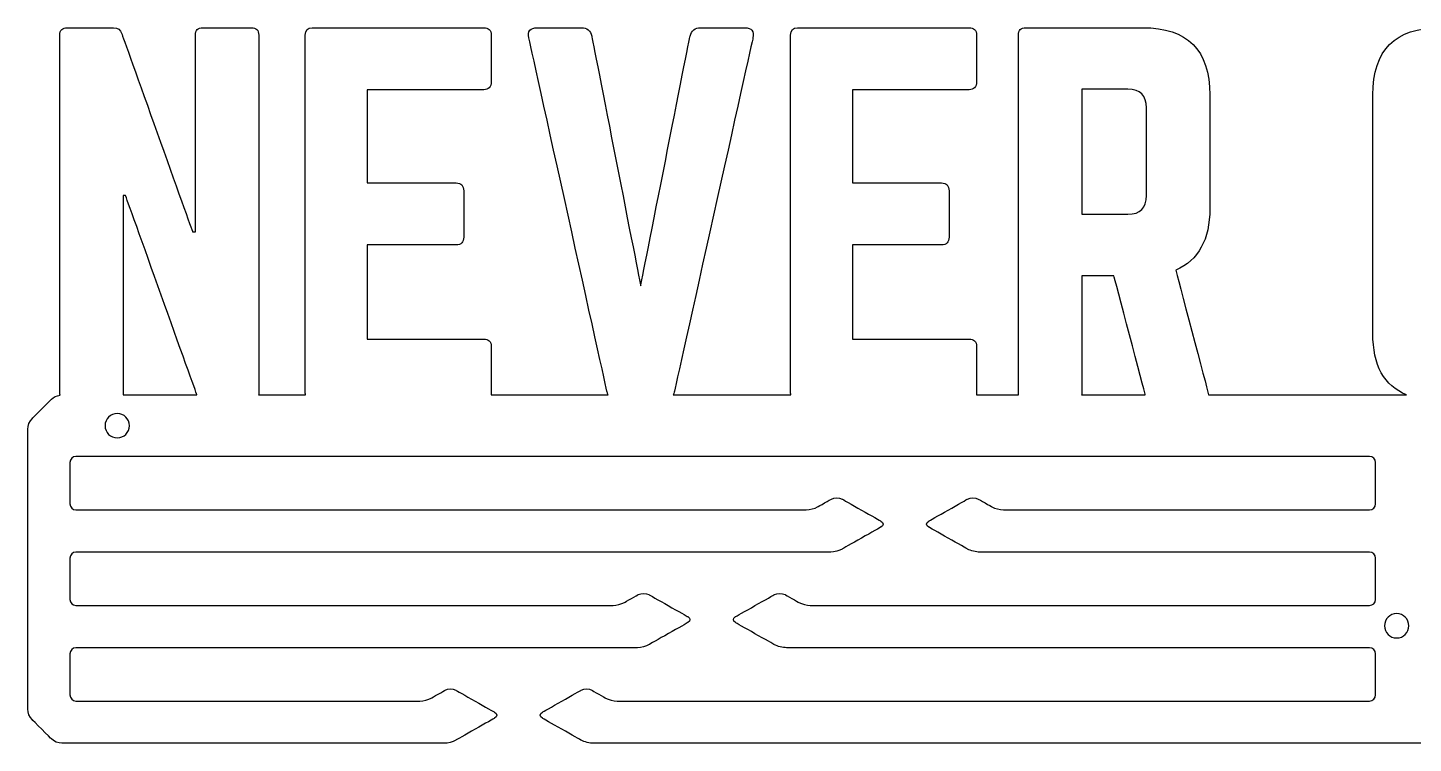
# Model space of a CAD drawing. Header units: millimetres. Extents: x -225 to 225, y -59 to 59.
# Drawn here: x -224.9 to 2.9, y -58.7 to 58.8 of the extents above; entities that cross this region are included whole.
import ezdxf

# ---------------------------------------------------------------- set-up
doc = ezdxf.new("R2010")
doc.units = ezdxf.units.MM
doc.header["$MEASUREMENT"] = 0

msp = doc.modelspace()

# ---------------------------------------------------------------- linework, layer by layer
for points, knots in [([(-219.5891, -1.2164), (-219.5891, -1.2164), (-219.5891, -1.2164), (-219.5891, 57.5747), (-219.5891, 57.5747), (-219.5891, 57.5747), (-219.5891, 58.3913), (-219.1809, 58.7996), (-218.3643, 58.7996)], [0.96987951807, 0.96987951807, 0.96987951807, 0.96987951807, 0.96987952807, 0.97289156627, 0.97289156627, 0.97289156627, 0.97289157627, 0.97590361446, 0.97590361446, 0.97590361446, 0.97590361446]), ([(-218.3643, 58.7996), (-218.3643, 58.7996), (-218.3643, 58.7996), (-210.7858, 58.7996), (-210.7858, 58.7996), (-210.7858, 58.7996), (-210.0713, 58.7996), (-209.6119, 58.4677), (-209.4078, 57.8044)], [0.97590361446, 0.97590361446, 0.97590361446, 0.97590361446, 0.97590362446, 0.97891566265, 0.97891566265, 0.97891566265, 0.97891567265, 0.98192771084, 0.98192771084, 0.98192771084, 0.98192771084]), ([(-209.4078, 57.8044), (-209.4078, 57.8044), (-209.4078, 57.8044), (-197.7721, 25.2704), (-197.7721, 25.2704)], [0.98192771084, 0.98192771084, 0.98192771084, 0.98192771084, 0.98192772084, 0.98493975904, 0.98493975904, 0.98493975904, 0.98493975904]), ([(-197.3128, 25.2704), (-197.3128, 25.2704), (-197.3128, 25.2704), (-197.3128, 57.5747), (-197.3128, 57.5747), (-197.3128, 57.5747), (-197.3128, 58.3913), (-196.9044, 58.7996), (-196.088, 58.7996)], [0.98795180723, 0.98795180723, 0.98795180723, 0.98795180723, 0.98795181723, 0.99096385542, 0.99096385542, 0.99096385542, 0.99096386542, 0.99397590361, 0.99397590361, 0.99397590361, 0.99397590361]), ([(-196.088, 58.7996), (-196.088, 58.7996), (-196.088, 58.7996), (-188.1265, 58.7996), (-188.1265, 58.7996)], [0.99397590361, 0.99397590361, 0.99397590361, 0.99397590361, 0.99397591361, 1, 1, 1, 1]), ([(-186.9017, 57.5747), (-186.9017, 57.5747), (-186.9017, 57.5747), (-186.9017, -1.2164), (-186.9017, -1.2164)], [0.00301204819, 0.00301204819, 0.00301204819, 0.00301204819, 0.00301205819, 0.00602409639, 0.00602409639, 0.00602409639, 0.00602409639]), ([(-179.2467, -1.2164), (-179.2467, -1.2164), (-179.2467, -1.2164), (-179.2467, 57.5747), (-179.2467, 57.5747), (-179.2467, 57.5747), (-179.2467, 58.3913), (-178.8639, 58.7996), (-178.0985, 58.7996)], [0.01506024096, 0.01506024096, 0.01506024096, 0.01506024096, 0.01506025096, 0.01807228916, 0.01807228916, 0.01807228916, 0.01807229916, 0.02108433735, 0.02108433735, 0.02108433735, 0.02108433735]), ([(-178.0985, 58.7996), (-178.0985, 58.7996), (-178.0985, 58.7996), (-149.9277, 58.7996), (-149.9277, 58.7996), (-149.9277, 58.7996), (-149.111, 58.7996), (-148.7029, 58.3913), (-148.7029, 57.5747)], [0.02108433735, 0.02108433735, 0.02108433735, 0.02108433735, 0.02108434735, 0.02409638554, 0.02409638554, 0.02409638554, 0.02409639554, 0.02710843373, 0.02710843373, 0.02710843373, 0.02710843373]), ([(-148.7029, 57.5747), (-148.7029, 57.5747), (-148.7029, 57.5747), (-148.7029, 49.9198), (-148.7029, 49.9198), (-148.7029, 49.9198), (-148.7029, 49.0521), (-149.111, 48.6185), (-149.9277, 48.6185)], [0.02710843373, 0.02710843373, 0.02710843373, 0.02710843373, 0.02710844373, 0.03012048193, 0.03012048193, 0.03012048193, 0.03012049193, 0.03313253012, 0.03313253012, 0.03313253012, 0.03313253012]), ([(-142.5023, 57.1154), (-142.5023, 57.1154), (-142.7574, 58.2383), (-142.298, 58.7996), (-141.1242, 58.7996)], [0.07831325301, 0.07831325301, 0.07831325301, 0.07831325301, 0.07831326301, 0.0813253012, 0.0813253012, 0.0813253012, 0.0813253012]), ([(-129.6416, -1.0634), (-129.6416, -1.0634), (-129.6416, -1.0634), (-142.5023, 57.1154), (-142.5023, 57.1154)], [0.07530120482, 0.07530120482, 0.07530120482, 0.07530120482, 0.07530121482, 0.07831325301, 0.07831325301, 0.07831325301, 0.07831325301]), ([(-141.1242, 58.7996), (-141.1242, 58.7996), (-141.1242, 58.7996), (-133.8519, 58.7996), (-133.8519, 58.7996)], [0.0813253012, 0.0813253012, 0.0813253012, 0.0813253012, 0.0813253112, 0.0843373494, 0.0843373494, 0.0843373494, 0.0843373494]), ([(-133.8519, 58.7996), (-133.8519, 58.7996), (-132.9332, 58.7996), (-132.3718, 58.3403), (-132.1678, 57.4218)], [0.0843373494, 0.0843373494, 0.0843373494, 0.0843373494, 0.0843373594, 0.08734939759, 0.08734939759, 0.08734939759, 0.08734939759]), ([(-132.1678, 57.4218), (-132.1678, 57.4218), (-132.1678, 57.4218), (-124.1299, 16.3902), (-124.1299, 16.3902)], [0.08734939759, 0.08734939759, 0.08734939759, 0.08734939759, 0.08734940759, 0.09036144578, 0.09036144578, 0.09036144578, 0.09036144578]), ([(-124.1299, 16.3902), (-124.1299, 16.3902), (-124.1299, 16.3902), (-116.0155, 57.4218), (-116.0155, 57.4218)], [0.09036144578, 0.09036144578, 0.09036144578, 0.09036144578, 0.09036145578, 0.09337349398, 0.09337349398, 0.09337349398, 0.09337349398]), ([(-105.6811, 57.1154), (-105.6811, 57.1154), (-105.6811, 57.1154), (-118.6181, -1.0634), (-118.6181, -1.0634)], [0.10240963855, 0.10240963855, 0.10240963855, 0.10240963855, 0.10240964855, 0.10542168675, 0.10542168675, 0.10542168675, 0.10542168675]), ([(-116.0155, 57.4218), (-116.0155, 57.4218), (-115.7603, 58.3403), (-115.1989, 58.7996), (-114.3313, 58.7996)], [0.09337349398, 0.09337349398, 0.09337349398, 0.09337349398, 0.09337350398, 0.09638554217, 0.09638554217, 0.09638554217, 0.09638554217]), ([(-114.3313, 58.7996), (-114.3313, 58.7996), (-114.3313, 58.7996), (-107.0589, 58.7996), (-107.0589, 58.7996)], [0.09638554217, 0.09638554217, 0.09638554217, 0.09638554217, 0.09638555217, 0.09939759036, 0.09939759036, 0.09939759036, 0.09939759036]), ([(-107.0589, 58.7996), (-107.0589, 58.7996), (-105.8851, 58.7996), (-105.4259, 58.2383), (-105.6811, 57.1154)], [0.09939759036, 0.09939759036, 0.09939759036, 0.09939759036, 0.09939760036, 0.10240963855, 0.10240963855, 0.10240963855, 0.10240963855]), ([(-99.4805, 57.5747), (-99.4805, 57.5747), (-99.4805, 58.3913), (-99.0978, 58.7996), (-98.3321, 58.7996)], [0.11746987952, 0.11746987952, 0.11746987952, 0.11746987952, 0.11746988952, 0.12048192771, 0.12048192771, 0.12048192771, 0.12048192771]), ([(-99.4805, -1.2164), (-99.4805, -1.2164), (-99.4805, -1.2164), (-99.4805, 57.5747), (-99.4805, 57.5747)], [0.11445783133, 0.11445783133, 0.11445783133, 0.11445783133, 0.11445784133, 0.11746987952, 0.11746987952, 0.11746987952, 0.11746987952]), ([(-98.3321, 58.7996), (-98.3321, 58.7996), (-98.3321, 58.7996), (-70.1614, 58.7996), (-70.1614, 58.7996)], [0.12048192771, 0.12048192771, 0.12048192771, 0.12048192771, 0.12048193771, 0.1234939759, 0.1234939759, 0.1234939759, 0.1234939759]), ([(-70.1614, 58.7996), (-70.1614, 58.7996), (-69.3448, 58.7996), (-68.9366, 58.3913), (-68.9366, 57.5747)], [0.1234939759, 0.1234939759, 0.1234939759, 0.1234939759, 0.1234939859, 0.1265060241, 0.1265060241, 0.1265060241, 0.1265060241]), ([(-68.9366, 57.5747), (-68.9366, 57.5747), (-68.9366, 57.5747), (-68.9366, 49.9198), (-68.9366, 49.9198)], [0.1265060241, 0.1265060241, 0.1265060241, 0.1265060241, 0.1265060341, 0.12951807229, 0.12951807229, 0.12951807229, 0.12951807229]), ([(-62.047, 57.5747), (-62.047, 57.5747), (-62.047, 58.3913), (-61.6386, 58.7996), (-60.8222, 58.7996)], [0.17771084337, 0.17771084337, 0.17771084337, 0.17771084337, 0.17771085337, 0.18072289157, 0.18072289157, 0.18072289157, 0.18072289157]), ([(-62.047, -1.2164), (-62.047, -1.2164), (-62.047, -1.2164), (-62.047, 57.5747), (-62.047, 57.5747)], [0.17469879518, 0.17469879518, 0.17469879518, 0.17469879518, 0.17469880518, 0.17771084337, 0.17771084337, 0.17771084337, 0.17771084337]), ([(-60.8222, 58.7996), (-60.8222, 58.7996), (-60.8222, 58.7996), (-41.6078, 58.7996), (-41.6078, 58.7996)], [0.18072289157, 0.18072289157, 0.18072289157, 0.18072289157, 0.18072290157, 0.18373493976, 0.18373493976, 0.18373493976, 0.18373493976]), ([(-41.6078, 58.7996), (-41.6078, 58.7996), (-34.2589, 58.7996), (-30.5845, 55.1252), (-30.5845, 47.7761)], [0.18373493976, 0.18373493976, 0.18373493976, 0.18373493976, 0.18373494976, 0.18674698795, 0.18674698795, 0.18674698795, 0.18674698795]), ([(-3.7916, 47.7761), (-3.7916, 47.7761), (-3.7916, 55.1252), (-0.1171, 58.7996), (7.2317, 58.7996)], [0.2078313253, 0.2078313253, 0.2078313253, 0.2078313253, 0.2078313353, 0.21084337349, 0.21084337349, 0.21084337349, 0.21084337349]), ([(-149.9277, 48.6185), (-149.9277, 48.6185), (-149.9277, 48.6185), (-169.0654, 48.6185), (-169.0654, 48.6185)], [0.03313253012, 0.03313253012, 0.03313253012, 0.03313253012, 0.03313254012, 0.03614457831, 0.03614457831, 0.03614457831, 0.03614457831]), ([(-169.0654, 48.6185), (-169.0654, 48.6185), (-169.0654, 48.6185), (-169.0654, 33.308), (-169.0654, 33.308)], [0.03614457831, 0.03614457831, 0.03614457831, 0.03614457831, 0.03614458831, 0.03915662651, 0.03915662651, 0.03915662651, 0.03915662651]), ([(-70.1614, 48.6185), (-70.1614, 48.6185), (-70.1614, 48.6185), (-89.2991, 48.6185), (-89.2991, 48.6185)], [0.13253012048, 0.13253012048, 0.13253012048, 0.13253012048, 0.13253013048, 0.13554216867, 0.13554216867, 0.13554216867, 0.13554216867]), ([(-89.2991, 48.6185), (-89.2991, 48.6185), (-89.2991, 48.6185), (-89.2991, 33.308), (-89.2991, 33.308)], [0.13554216867, 0.13554216867, 0.13554216867, 0.13554216867, 0.13554217867, 0.13855421687, 0.13855421687, 0.13855421687, 0.13855421687]), ([(-68.9366, 49.9198), (-68.9366, 49.9198), (-68.9366, 49.0521), (-69.3448, 48.6185), (-70.1614, 48.6185)], [0.12951807229, 0.12951807229, 0.12951807229, 0.12951807229, 0.12951808229, 0.13253012048, 0.13253012048, 0.13253012048, 0.13253012048]), ([(-44.0574, 48.6948), (-44.0574, 48.6948), (-44.0574, 48.6948), (-51.6359, 48.6948), (-51.6359, 48.6948)], [0.428571429, 0.428571429, 0.428571429, 0.428571429, 0.428571439, 0.571428571, 0.571428571, 0.571428571, 0.571428571]), ([(-51.6359, 48.6948), (-51.6359, 48.6948), (-51.6359, 48.6948), (-51.6359, 28.179), (-51.6359, 28.179)], [0.571428571, 0.571428571, 0.571428571, 0.571428571, 0.571428581, 0.714285714, 0.714285714, 0.714285714, 0.714285714]), ([(-40.9954, 45.6328), (-40.9954, 45.6328), (-40.9954, 47.6743), (-42.0162, 48.6948), (-44.0574, 48.6948)], [0.285714286, 0.285714286, 0.285714286, 0.285714286, 0.285714296, 0.428571429, 0.428571429, 0.428571429, 0.428571429]), ([(-40.9954, 31.2413), (-40.9954, 31.2413), (-40.9954, 31.2413), (-40.9954, 45.6328), (-40.9954, 45.6328)], [0.142857143, 0.142857143, 0.142857143, 0.142857143, 0.142857153, 0.285714286, 0.285714286, 0.285714286, 0.285714286]), ([(-30.5845, 47.7761), (-30.5845, 47.7761), (-30.5845, 47.7761), (-30.5845, 29.0978), (-30.5845, 29.0978)], [0.18674698795, 0.18674698795, 0.18674698795, 0.18674698795, 0.18674699795, 0.18975903614, 0.18975903614, 0.18975903614, 0.18975903614]), ([(-3.7916, 8.5821), (-3.7916, 8.5821), (-3.7916, 8.5821), (-3.7916, 47.7761), (-3.7916, 47.7761)], [0.20481927711, 0.20481927711, 0.20481927711, 0.20481927711, 0.20481928711, 0.2078313253, 0.2078313253, 0.2078313253, 0.2078313253]), ([(-169.0654, 33.308), (-169.0654, 33.308), (-169.0654, 33.308), (-154.4441, 33.308), (-154.4441, 33.308), (-154.4441, 33.308), (-153.6275, 33.308), (-153.2192, 32.8742), (-153.2192, 32.0067)], [0.03915662651, 0.03915662651, 0.03915662651, 0.03915662651, 0.03915663651, 0.0421686747, 0.0421686747, 0.0421686747, 0.0421686847, 0.04518072289, 0.04518072289, 0.04518072289, 0.04518072289]), ([(-153.2192, 32.0067), (-153.2192, 32.0067), (-153.2192, 32.0067), (-153.2192, 24.4281), (-153.2192, 24.4281), (-153.2192, 24.4281), (-153.2192, 23.5604), (-153.6275, 23.1267), (-154.4441, 23.1267)], [0.04518072289, 0.04518072289, 0.04518072289, 0.04518072289, 0.04518073289, 0.04819277108, 0.04819277108, 0.04819277108, 0.04819278108, 0.05120481928, 0.05120481928, 0.05120481928, 0.05120481928]), ([(-89.2991, 33.308), (-89.2991, 33.308), (-89.2991, 33.308), (-74.6778, 33.308), (-74.6778, 33.308)], [0.13855421687, 0.13855421687, 0.13855421687, 0.13855421687, 0.13855422687, 0.14156626506, 0.14156626506, 0.14156626506, 0.14156626506]), ([(-74.6778, 33.308), (-74.6778, 33.308), (-73.8614, 33.308), (-73.453, 32.8742), (-73.453, 32.0067)], [0.14156626506, 0.14156626506, 0.14156626506, 0.14156626506, 0.14156627506, 0.14457831325, 0.14457831325, 0.14457831325, 0.14457831325]), ([(-73.453, 32.0067), (-73.453, 32.0067), (-73.453, 32.0067), (-73.453, 24.4281), (-73.453, 24.4281)], [0.14457831325, 0.14457831325, 0.14457831325, 0.14457831325, 0.14457832325, 0.14759036145, 0.14759036145, 0.14759036145, 0.14759036145]), ([(-208.7953, 31.2413), (-208.7953, 31.2413), (-208.7953, 31.2413), (-209.1782, 31.2413), (-209.1782, 31.2413)], [0.285714286, 0.285714286, 0.285714286, 0.285714286, 0.285714296, 0.428571429, 0.428571429, 0.428571429, 0.428571429]), ([(-209.1782, 31.2413), (-209.1782, 31.2413), (-209.1782, 31.2413), (-209.1782, -1.2164), (-209.1782, -1.2164)], [0.428571429, 0.428571429, 0.428571429, 0.428571429, 0.428571439, 0.571428571, 0.571428571, 0.571428571, 0.571428571]), ([(-197.0831, -1.4462), (-197.0831, -1.4462), (-197.0831, -1.4462), (-208.7953, 31.2413), (-208.7953, 31.2413)], [0.142857143, 0.142857143, 0.142857143, 0.142857143, 0.142857153, 0.285714286, 0.285714286, 0.285714286, 0.285714286]), ([(-51.6359, 28.179), (-51.6359, 28.179), (-51.6359, 28.179), (-44.0574, 28.179), (-44.0574, 28.179)], [0.714285714, 0.714285714, 0.714285714, 0.714285714, 0.714285724, 1, 1, 1, 1]), ([(-30.5845, 29.0978), (-30.5845, 29.0978), (-30.5845, 23.9944), (-32.4472, 20.6261), (-36.1727, 18.9931)], [0.18975903614, 0.18975903614, 0.18975903614, 0.18975903614, 0.18975904614, 0.19277108434, 0.19277108434, 0.19277108434, 0.19277108434]), ([(-197.7721, 25.2704), (-197.7721, 25.2704), (-197.7721, 25.2704), (-197.3128, 25.2704), (-197.3128, 25.2704)], [0.98493975904, 0.98493975904, 0.98493975904, 0.98493975904, 0.98493976904, 0.98795180723, 0.98795180723, 0.98795180723, 0.98795180723]), ([(-154.4441, 23.1267), (-154.4441, 23.1267), (-154.4441, 23.1267), (-169.0654, 23.1267), (-169.0654, 23.1267)], [0.05120481928, 0.05120481928, 0.05120481928, 0.05120481928, 0.05120482928, 0.05421686747, 0.05421686747, 0.05421686747, 0.05421686747]), ([(-169.0654, 23.1267), (-169.0654, 23.1267), (-169.0654, 23.1267), (-169.0654, 7.6634), (-169.0654, 7.6634)], [0.05421686747, 0.05421686747, 0.05421686747, 0.05421686747, 0.05421687747, 0.05722891566, 0.05722891566, 0.05722891566, 0.05722891566]), ([(-74.6778, 23.1267), (-74.6778, 23.1267), (-74.6778, 23.1267), (-89.2991, 23.1267), (-89.2991, 23.1267)], [0.15060240964, 0.15060240964, 0.15060240964, 0.15060240964, 0.15060241964, 0.15361445783, 0.15361445783, 0.15361445783, 0.15361445783]), ([(-89.2991, 23.1267), (-89.2991, 23.1267), (-89.2991, 23.1267), (-89.2991, 7.6634), (-89.2991, 7.6634)], [0.15361445783, 0.15361445783, 0.15361445783, 0.15361445783, 0.15361446783, 0.15662650602, 0.15662650602, 0.15662650602, 0.15662650602]), ([(-73.453, 24.4281), (-73.453, 24.4281), (-73.453, 23.5604), (-73.8614, 23.1267), (-74.6778, 23.1267)], [0.14759036145, 0.14759036145, 0.14759036145, 0.14759036145, 0.14759037145, 0.15060240964, 0.15060240964, 0.15060240964, 0.15060240964]), ([(-36.1727, 18.9931), (-36.1727, 18.9931), (-36.1727, 18.9931), (-30.8907, -1.0634), (-30.8907, -1.0634)], [0.19277108434, 0.19277108434, 0.19277108434, 0.19277108434, 0.19277109434, 0.19578313253, 0.19578313253, 0.19578313253, 0.19578313253]), ([(-46.3541, 18.0744), (-46.3541, 18.0744), (-46.3541, 18.0744), (-51.6359, 18.0744), (-51.6359, 18.0744)], [0.285714286, 0.285714286, 0.285714286, 0.285714286, 0.285714296, 0.428571429, 0.428571429, 0.428571429, 0.428571429]), ([(-51.6359, 18.0744), (-51.6359, 18.0744), (-51.6359, 18.0744), (-51.6359, -1.2164), (-51.6359, -1.2164)], [0.428571429, 0.428571429, 0.428571429, 0.428571429, 0.428571439, 0.571428571, 0.571428571, 0.571428571, 0.571428571]), ([(-41.2251, -1.3697), (-41.2251, -1.3697), (-41.2251, -1.3697), (-46.3541, 18.0744), (-46.3541, 18.0744)], [0.142857143, 0.142857143, 0.142857143, 0.142857143, 0.142857153, 0.285714286, 0.285714286, 0.285714286, 0.285714286]), ([(-169.0654, 7.6634), (-169.0654, 7.6634), (-169.0654, 7.6634), (-149.9277, 7.6634), (-149.9277, 7.6634), (-149.9277, 7.6634), (-149.111, 7.6634), (-148.7029, 7.2552), (-148.7029, 6.4386)], [0.05722891566, 0.05722891566, 0.05722891566, 0.05722891566, 0.05722892566, 0.06024096386, 0.06024096386, 0.06024096386, 0.06024097386, 0.06325301205, 0.06325301205, 0.06325301205, 0.06325301205]), ([(-89.2991, 7.6634), (-89.2991, 7.6634), (-89.2991, 7.6634), (-70.1614, 7.6634), (-70.1614, 7.6634)], [0.15662650602, 0.15662650602, 0.15662650602, 0.15662650602, 0.15662651602, 0.15963855422, 0.15963855422, 0.15963855422, 0.15963855422]), ([(-70.1614, 7.6634), (-70.1614, 7.6634), (-69.3448, 7.6634), (-68.9366, 7.2552), (-68.9366, 6.4386)], [0.15963855422, 0.15963855422, 0.15963855422, 0.15963855422, 0.15963856422, 0.16265060241, 0.16265060241, 0.16265060241, 0.16265060241]), ([(1.7645, -1.513), (1.7645, -1.513), (-1.9391, 0.0005), (-3.7916, 3.365), (-3.7916, 8.5821)], [0.20180722892, 0.20180722892, 0.20180722892, 0.20180722892, 0.20180723892, 0.20481927711, 0.20481927711, 0.20481927711, 0.20481927711]), ([(-148.7029, 6.4386), (-148.7029, 6.4386), (-148.7029, 6.4386), (-148.7029, -1.2164), (-148.7029, -1.2164)], [0.06325301205, 0.06325301205, 0.06325301205, 0.06325301205, 0.06325302205, 0.06626506024, 0.06626506024, 0.06626506024, 0.06626506024]), ([(-68.9366, 6.4386), (-68.9366, 6.4386), (-68.9366, 6.4386), (-68.9366, -1.2164), (-68.9366, -1.2164)], [0.16265060241, 0.16265060241, 0.16265060241, 0.16265060241, 0.16265061241, 0.1656626506, 0.1656626506, 0.1656626506, 0.1656626506]), ([(-224.167, -5.4091), (-224.167, -5.4091), (-224.167, -5.4091), (-220.9778, -2.2203), (-220.9778, -2.2203)], [0.96084337349, 0.96084337349, 0.96084337349, 0.96084337349, 0.96084338349, 0.96385542169, 0.96385542169, 0.96385542169, 0.96385542169]), ([(-220.9778, -2.2203), (-220.9778, -2.2203), (-220.6546, -1.8967), (-220.069, -1.6222), (-219.5645, -1.5388)], [0.96385542169, 0.96385542169, 0.96385542169, 0.96385542169, 0.96385543169, 0.96686746988, 0.96686746988, 0.96686746988, 0.96686746988]), ([(-219.5645, -1.5388), (-219.5645, -1.5388), (-219.5809, -1.4395), (-219.5891, -1.3322), (-219.5891, -1.2164)], [0.96686746988, 0.96686746988, 0.96686746988, 0.96686746988, 0.96686747988, 0.96987951807, 0.96987951807, 0.96987951807, 0.96987951807]), ([(-209.1782, -1.2164), (-209.1782, -1.2164), (-209.1782, -1.3221), (-209.185, -1.4209), (-209.1987, -1.513)], [0.571428571, 0.571428571, 0.571428571, 0.571428571, 0.571428581, 0.714285714, 0.714285714, 0.714285714, 0.714285714]), ([(-209.1987, -1.513), (-209.1987, -1.513), (-209.1987, -1.513), (-197.0613, -1.513), (-197.0613, -1.513)], [0.714285714, 0.714285714, 0.714285714, 0.714285714, 0.714285724, 1, 1, 1, 1]), ([(-186.9017, -1.2164), (-186.9017, -1.2164), (-186.9017, -1.3221), (-186.9085, -1.4209), (-186.9222, -1.513)], [0.00602409639, 0.00602409639, 0.00602409639, 0.00602409639, 0.00602410639, 0.00903614458, 0.00903614458, 0.00903614458, 0.00903614458]), ([(-186.9222, -1.513), (-186.9222, -1.513), (-186.9222, -1.513), (-179.2274, -1.513), (-179.2274, -1.513)], [0.00903614458, 0.00903614458, 0.00903614458, 0.00903614458, 0.00903615458, 0.01204819277, 0.01204819277, 0.01204819277, 0.01204819277]), ([(-179.2274, -1.513), (-179.2274, -1.513), (-179.2402, -1.4209), (-179.2467, -1.3221), (-179.2467, -1.2164)], [0.01204819277, 0.01204819277, 0.01204819277, 0.01204819277, 0.01204820277, 0.01506024096, 0.01506024096, 0.01506024096, 0.01506024096]), ([(-148.7029, -1.2164), (-148.7029, -1.2164), (-148.7029, -1.3221), (-148.7097, -1.4209), (-148.7234, -1.513)], [0.06626506024, 0.06626506024, 0.06626506024, 0.06626506024, 0.06626507024, 0.06927710843, 0.06927710843, 0.06927710843, 0.06927710843]), ([(-148.7234, -1.513), (-148.7234, -1.513), (-148.7234, -1.513), (-129.4749, -1.513), (-129.4749, -1.513)], [0.06927710843, 0.06927710843, 0.06927710843, 0.06927710843, 0.06927711843, 0.07228915663, 0.07228915663, 0.07228915663, 0.07228915663]), ([(-129.4749, -1.513), (-129.4749, -1.513), (-129.5403, -1.3778), (-129.5959, -1.228), (-129.6416, -1.0634)], [0.07228915663, 0.07228915663, 0.07228915663, 0.07228915663, 0.07228916663, 0.07530120482, 0.07530120482, 0.07530120482, 0.07530120482]), ([(-118.6181, -1.0634), (-118.6181, -1.0634), (-118.6547, -1.228), (-118.7029, -1.3778), (-118.7624, -1.513)], [0.10542168675, 0.10542168675, 0.10542168675, 0.10542168675, 0.10542169675, 0.10843373494, 0.10843373494, 0.10843373494, 0.10843373494]), ([(-118.7624, -1.513), (-118.7624, -1.513), (-118.7624, -1.513), (-99.4612, -1.513), (-99.4612, -1.513)], [0.10843373494, 0.10843373494, 0.10843373494, 0.10843373494, 0.10843374494, 0.11144578313, 0.11144578313, 0.11144578313, 0.11144578313]), ([(-99.4612, -1.513), (-99.4612, -1.513), (-99.474, -1.4209), (-99.4805, -1.3221), (-99.4805, -1.2164)], [0.11144578313, 0.11144578313, 0.11144578313, 0.11144578313, 0.11144579313, 0.11445783133, 0.11445783133, 0.11445783133, 0.11445783133]), ([(-68.9366, -1.2164), (-68.9366, -1.2164), (-68.9366, -1.3221), (-68.9434, -1.4209), (-68.9571, -1.513)], [0.1656626506, 0.1656626506, 0.1656626506, 0.1656626506, 0.1656626606, 0.1686746988, 0.1686746988, 0.1686746988, 0.1686746988]), ([(-68.9571, -1.513), (-68.9571, -1.513), (-68.9571, -1.513), (-62.0265, -1.513), (-62.0265, -1.513)], [0.1686746988, 0.1686746988, 0.1686746988, 0.1686746988, 0.1686747088, 0.17168674699, 0.17168674699, 0.17168674699, 0.17168674699]), ([(-62.0265, -1.513), (-62.0265, -1.513), (-62.0402, -1.4209), (-62.047, -1.3221), (-62.047, -1.2164)], [0.17168674699, 0.17168674699, 0.17168674699, 0.17168674699, 0.17168675699, 0.17469879518, 0.17469879518, 0.17469879518, 0.17469879518]), ([(-51.6359, -1.2164), (-51.6359, -1.2164), (-51.6359, -1.3221), (-51.6427, -1.4209), (-51.6564, -1.513)], [0.571428571, 0.571428571, 0.571428571, 0.571428571, 0.571428581, 0.714285714, 0.714285714, 0.714285714, 0.714285714]), ([(-51.6564, -1.513), (-51.6564, -1.513), (-51.6564, -1.513), (-41.1892, -1.513), (-41.1892, -1.513)], [0.714285714, 0.714285714, 0.714285714, 0.714285714, 0.714285724, 1, 1, 1, 1]), ([(-30.8907, -1.0634), (-30.8907, -1.0634), (-30.845, -1.228), (-30.819, -1.3778), (-30.8126, -1.513)], [0.19578313253, 0.19578313253, 0.19578313253, 0.19578313253, 0.19578314253, 0.19879518072, 0.19879518072, 0.19879518072, 0.19879518072]), ([(-30.8126, -1.513), (-30.8126, -1.513), (-30.8126, -1.513), (1.7645, -1.513), (1.7645, -1.513)], [0.19879518072, 0.19879518072, 0.19879518072, 0.19879518072, 0.19879519072, 0.20180722892, 0.20180722892, 0.20180722892, 0.20180722892]), ([(-224.874, -53.1161), (-224.874, -53.1161), (-224.874, -53.1161), (-224.874, -7.1161), (-224.874, -7.1161), (-224.874, -7.1161), (-224.874, -6.5662), (-224.5557, -5.7978), (-224.167, -5.4091)], [0.95481927711, 0.95481927711, 0.95481927711, 0.95481927711, 0.95481928711, 0.9578313253, 0.9578313253, 0.9578313253, 0.9578313353, 0.96084337349, 0.96084337349, 0.96084337349, 0.96084337349]), ([(-210.1598, -4.568), (-210.1598, -4.568), (-211.2645, -4.568), (-212.1602, -5.4634), (-212.1602, -6.5683), (-212.1602, -6.5683), (-212.1602, -7.6728), (-211.2645, -8.5682), (-210.1598, -8.5682)], [0.4, 0.4, 0.4, 0.4, 0.40000001, 0.6, 0.6, 0.6, 0.60000001, 1, 1, 1, 1]), ([(-208.1599, -6.5683), (-208.1599, -6.5683), (-208.1599, -5.4634), (-209.0556, -4.568), (-210.1598, -4.568)], [0.2, 0.2, 0.2, 0.2, 0.20000001, 0.4, 0.4, 0.4, 0.4]), ([(-4.3309, -11.6232), (-4.3309, -11.6232), (-4.3309, -11.6232), (-216.9385, -11.6232), (-216.9385, -11.6232), (-216.9385, -11.6232), (-217.4886, -11.6232), (-217.9387, -12.0734), (-217.9387, -12.6235)], [0.8343373494, 0.8343373494, 0.8343373494, 0.8343373494, 0.8343373594, 0.83734939759, 0.83734939759, 0.83734939759, 0.83734940759, 0.84036144578, 0.84036144578, 0.84036144578, 0.84036144578]), ([(-217.9387, -12.6235), (-217.9387, -12.6235), (-217.9387, -12.6235), (-217.9387, -19.3865), (-217.9387, -19.3865), (-217.9387, -19.3865), (-217.9387, -19.9369), (-217.4886, -20.3867), (-216.9385, -20.3867)], [0.84036144578, 0.84036144578, 0.84036144578, 0.84036144578, 0.84036145578, 0.84337349398, 0.84337349398, 0.84337349398, 0.84337350398, 0.84638554217, 0.84638554217, 0.84638554217, 0.84638554217]), ([(-3.3312, -19.3865), (-3.3312, -19.3865), (-3.3312, -19.3865), (-3.3312, -12.6235), (-3.3312, -12.6235), (-3.3312, -12.6235), (-3.3312, -12.0734), (-3.781, -11.6232), (-4.3309, -11.6232)], [0.82831325301, 0.82831325301, 0.82831325301, 0.82831325301, 0.82831326301, 0.8313253012, 0.8313253012, 0.8313253012, 0.8313253112, 0.8343373494, 0.8343373494, 0.8343373494, 0.8343373494]), ([(-216.9385, -20.3867), (-216.9385, -20.3867), (-216.9385, -20.3867), (-96.9137, -20.3867), (-96.9137, -20.3867), (-96.9137, -20.3867), (-96.3635, -20.3867), (-95.5218, -20.1649), (-95.0432, -19.8939)], [0.84638554217, 0.84638554217, 0.84638554217, 0.84638554217, 0.84638555217, 0.84939759036, 0.84939759036, 0.84939759036, 0.84939760036, 0.85240963855, 0.85240963855, 0.85240963855, 0.85240963855]), ([(-95.0432, -19.8939), (-95.0432, -19.8939), (-95.0432, -19.8939), (-92.7723, -18.6084), (-92.7723, -18.6084)], [0.85240963855, 0.85240963855, 0.85240963855, 0.85240963855, 0.85240964855, 0.85542168675, 0.85542168675, 0.85542168675, 0.85542168675]), ([(-92.7723, -18.6084), (-92.7723, -18.6084), (-92.2935, -18.337), (-91.5103, -18.337), (-91.0317, -18.6084)], [0.85542168675, 0.85542168675, 0.85542168675, 0.85542168675, 0.85542169675, 0.85843373494, 0.85843373494, 0.85843373494, 0.85843373494]), ([(-91.0317, -18.6084), (-91.0317, -18.6084), (-91.0317, -18.6084), (-84.6412, -22.2261), (-84.6412, -22.2261)], [0.85843373494, 0.85843373494, 0.85843373494, 0.85843373494, 0.85843374494, 0.86144578313, 0.86144578313, 0.86144578313, 0.86144578313]), ([(-76.7886, -22.2261), (-76.7886, -22.2261), (-76.7886, -22.2261), (-70.3983, -18.6084), (-70.3983, -18.6084)], [0.81024096386, 0.81024096386, 0.81024096386, 0.81024096386, 0.81024097386, 0.81325301205, 0.81325301205, 0.81325301205, 0.81325301205]), ([(-70.3983, -18.6084), (-70.3983, -18.6084), (-69.9197, -18.337), (-69.1365, -18.337), (-68.6577, -18.6084)], [0.81325301205, 0.81325301205, 0.81325301205, 0.81325301205, 0.81325302205, 0.81626506024, 0.81626506024, 0.81626506024, 0.81626506024]), ([(-68.6577, -18.6084), (-68.6577, -18.6084), (-68.6577, -18.6084), (-66.3866, -19.8939), (-66.3866, -19.8939)], [0.81626506024, 0.81626506024, 0.81626506024, 0.81626506024, 0.81626507024, 0.81927710843, 0.81927710843, 0.81927710843, 0.81927710843]), ([(-66.3866, -19.8939), (-66.3866, -19.8939), (-65.9082, -20.1649), (-65.0665, -20.3867), (-64.5165, -20.3867)], [0.81927710843, 0.81927710843, 0.81927710843, 0.81927710843, 0.81927711843, 0.82228915663, 0.82228915663, 0.82228915663, 0.82228915663]), ([(-64.5165, -20.3867), (-64.5165, -20.3867), (-64.5165, -20.3867), (-4.3309, -20.3867), (-4.3309, -20.3867), (-4.3309, -20.3867), (-3.781, -20.3867), (-3.3312, -19.9369), (-3.3312, -19.3865)], [0.82228915663, 0.82228915663, 0.82228915663, 0.82228915663, 0.82228916663, 0.82530120482, 0.82530120482, 0.82530120482, 0.82530121482, 0.82831325301, 0.82831325301, 0.82831325301, 0.82831325301]), ([(-84.6412, -22.2261), (-84.6412, -22.2261), (-84.1628, -22.497), (-84.1628, -22.9404), (-84.6412, -23.2114)], [0.86144578313, 0.86144578313, 0.86144578313, 0.86144578313, 0.86144579313, 0.86445783133, 0.86445783133, 0.86445783133, 0.86445783133]), ([(-76.7886, -23.2114), (-76.7886, -23.2114), (-77.2674, -22.9404), (-77.2674, -22.497), (-76.7886, -22.2261)], [0.80722891566, 0.80722891566, 0.80722891566, 0.80722891566, 0.80722892566, 0.81024096386, 0.81024096386, 0.81024096386, 0.81024096386]), ([(-84.6412, -23.2114), (-84.6412, -23.2114), (-84.6412, -23.2114), (-91.0053, -26.8144), (-91.0053, -26.8144)], [0.86445783133, 0.86445783133, 0.86445783133, 0.86445783133, 0.86445784133, 0.86746987952, 0.86746987952, 0.86746987952, 0.86746987952]), ([(-70.3983, -26.8295), (-70.3983, -26.8295), (-70.3983, -26.8295), (-76.7886, -23.2114), (-76.7886, -23.2114)], [0.80421686747, 0.80421686747, 0.80421686747, 0.80421686747, 0.80421687747, 0.80722891566, 0.80722891566, 0.80722891566, 0.80722891566]), ([(-92.8752, -27.3219), (-92.8752, -27.3219), (-92.8752, -27.3219), (-216.9385, -27.3219), (-216.9385, -27.3219), (-216.9385, -27.3219), (-217.4886, -27.3219), (-217.9387, -27.7721), (-217.9387, -28.3221)], [0.87048192771, 0.87048192771, 0.87048192771, 0.87048192771, 0.87048193771, 0.8734939759, 0.8734939759, 0.8734939759, 0.8734939859, 0.8765060241, 0.8765060241, 0.8765060241, 0.8765060241]), ([(-91.0053, -26.8144), (-91.0053, -26.8144), (-91.4839, -27.0852), (-92.3254, -27.3219), (-92.8752, -27.3219)], [0.86746987952, 0.86746987952, 0.86746987952, 0.86746987952, 0.86746988952, 0.87048192771, 0.87048192771, 0.87048192771, 0.87048192771]), ([(-4.3309, -27.3219), (-4.3309, -27.3219), (-4.3309, -27.3219), (-68.4217, -27.3219), (-68.4217, -27.3219), (-68.4217, -27.3219), (-68.9716, -27.3219), (-69.9197, -27.1005), (-70.3983, -26.8295)], [0.79819277108, 0.79819277108, 0.79819277108, 0.79819277108, 0.79819278108, 0.80120481928, 0.80120481928, 0.80120481928, 0.80120482928, 0.80421686747, 0.80421686747, 0.80421686747, 0.80421686747]), ([(-3.3312, -35.0852), (-3.3312, -35.0852), (-3.3312, -35.0852), (-3.3312, -28.3221), (-3.3312, -28.3221), (-3.3312, -28.3221), (-3.3312, -27.7721), (-3.781, -27.3219), (-4.3309, -27.3219)], [0.7921686747, 0.7921686747, 0.7921686747, 0.7921686747, 0.7921686847, 0.79518072289, 0.79518072289, 0.79518072289, 0.79518073289, 0.79819277108, 0.79819277108, 0.79819277108, 0.79819277108]), ([(-217.9387, -28.3221), (-217.9387, -28.3221), (-217.9387, -28.3221), (-217.9387, -35.0852), (-217.9387, -35.0852), (-217.9387, -35.0852), (-217.9387, -35.6355), (-217.4886, -36.0854), (-216.9385, -36.0854)], [0.8765060241, 0.8765060241, 0.8765060241, 0.8765060241, 0.8765060341, 0.87951807229, 0.87951807229, 0.87951807229, 0.87951808229, 0.88253012048, 0.88253012048, 0.88253012048, 0.88253012048]), ([(-124.5224, -34.3069), (-124.5224, -34.3069), (-124.0436, -34.0357), (-123.2604, -34.0357), (-122.7818, -34.3069)], [0.89156626506, 0.89156626506, 0.89156626506, 0.89156626506, 0.89156627506, 0.89457831325, 0.89457831325, 0.89457831325, 0.89457831325]), ([(-102.1486, -34.3069), (-102.1486, -34.3069), (-101.6697, -34.0357), (-100.8866, -34.0357), (-100.408, -34.3069)], [0.77710843373, 0.77710843373, 0.77710843373, 0.77710843373, 0.77710844373, 0.78012048193, 0.78012048193, 0.78012048193, 0.78012048193]), ([(-216.9385, -36.0854), (-216.9385, -36.0854), (-216.9385, -36.0854), (-128.6638, -36.0854), (-128.6638, -36.0854), (-128.6638, -36.0854), (-128.1137, -36.0854), (-127.2721, -35.8638), (-126.7933, -35.5925)], [0.88253012048, 0.88253012048, 0.88253012048, 0.88253012048, 0.88253013048, 0.88554216867, 0.88554216867, 0.88554216867, 0.88554217867, 0.88855421687, 0.88855421687, 0.88855421687, 0.88855421687]), ([(-126.7933, -35.5925), (-126.7933, -35.5925), (-126.7933, -35.5925), (-124.5224, -34.3069), (-124.5224, -34.3069)], [0.88855421687, 0.88855421687, 0.88855421687, 0.88855421687, 0.88855422687, 0.89156626506, 0.89156626506, 0.89156626506, 0.89156626506]), ([(-122.7818, -34.3069), (-122.7818, -34.3069), (-122.7818, -34.3069), (-116.3913, -37.9247), (-116.3913, -37.9247)], [0.89457831325, 0.89457831325, 0.89457831325, 0.89457831325, 0.89457832325, 0.89759036145, 0.89759036145, 0.89759036145, 0.89759036145]), ([(-108.5387, -37.9247), (-108.5387, -37.9247), (-108.5387, -37.9247), (-102.1486, -34.3069), (-102.1486, -34.3069)], [0.77409638554, 0.77409638554, 0.77409638554, 0.77409638554, 0.77409639554, 0.77710843373, 0.77710843373, 0.77710843373, 0.77710843373]), ([(-100.408, -34.3069), (-100.408, -34.3069), (-100.408, -34.3069), (-98.1367, -35.5925), (-98.1367, -35.5925)], [0.78012048193, 0.78012048193, 0.78012048193, 0.78012048193, 0.78012049193, 0.78313253012, 0.78313253012, 0.78313253012, 0.78313253012]), ([(-98.1367, -35.5925), (-98.1367, -35.5925), (-97.6583, -35.8638), (-96.8166, -36.0854), (-96.2666, -36.0854)], [0.78313253012, 0.78313253012, 0.78313253012, 0.78313253012, 0.78313254012, 0.78614457831, 0.78614457831, 0.78614457831, 0.78614457831]), ([(-96.2666, -36.0854), (-96.2666, -36.0854), (-96.2666, -36.0854), (-4.3309, -36.0854), (-4.3309, -36.0854), (-4.3309, -36.0854), (-3.781, -36.0854), (-3.3312, -35.6355), (-3.3312, -35.0852)], [0.78614457831, 0.78614457831, 0.78614457831, 0.78614457831, 0.78614458831, 0.78915662651, 0.78915662651, 0.78915662651, 0.78915663651, 0.7921686747, 0.7921686747, 0.7921686747, 0.7921686747]), ([(-116.3913, -37.9247), (-116.3913, -37.9247), (-115.9129, -38.1956), (-115.9129, -38.6391), (-116.3913, -38.91)], [0.89759036145, 0.89759036145, 0.89759036145, 0.89759036145, 0.89759037145, 0.90060240964, 0.90060240964, 0.90060240964, 0.90060240964]), ([(-108.5387, -38.91), (-108.5387, -38.91), (-109.0175, -38.6391), (-109.0175, -38.1956), (-108.5387, -37.9247)], [0.77108433735, 0.77108433735, 0.77108433735, 0.77108433735, 0.77108434735, 0.77409638554, 0.77409638554, 0.77409638554, 0.77409638554]), ([(0.1261, -37.4269), (0.1261, -37.4269), (-0.9788, -37.4269), (-1.8738, -38.3226), (-1.8738, -39.4273), (-1.8738, -39.4273), (-1.8738, -40.5314), (-0.9788, -41.4271), (0.1261, -41.4271)], [0.4, 0.4, 0.4, 0.4, 0.40000001, 0.6, 0.6, 0.6, 0.60000001, 1, 1, 1, 1]), ([(2.126, -39.4273), (2.126, -39.4273), (2.126, -38.3226), (1.2306, -37.4269), (0.1261, -37.4269)], [0.2, 0.2, 0.2, 0.2, 0.20000001, 0.4, 0.4, 0.4, 0.4]), ([(-116.3913, -38.91), (-116.3913, -38.91), (-116.3913, -38.91), (-122.7553, -42.513), (-122.7553, -42.513)], [0.90060240964, 0.90060240964, 0.90060240964, 0.90060240964, 0.90060241964, 0.90361445783, 0.90361445783, 0.90361445783, 0.90361445783]), ([(-102.1486, -42.5282), (-102.1486, -42.5282), (-102.1486, -42.5282), (-108.5387, -38.91), (-108.5387, -38.91)], [0.76807228916, 0.76807228916, 0.76807228916, 0.76807228916, 0.76807229916, 0.77108433735, 0.77108433735, 0.77108433735, 0.77108433735]), ([(-124.6253, -43.0208), (-124.6253, -43.0208), (-124.6253, -43.0208), (-216.9385, -43.0208), (-216.9385, -43.0208), (-216.9385, -43.0208), (-217.4886, -43.0208), (-217.9387, -43.4708), (-217.9387, -44.0207)], [0.90662650602, 0.90662650602, 0.90662650602, 0.90662650602, 0.90662651602, 0.90963855422, 0.90963855422, 0.90963855422, 0.90963856422, 0.91265060241, 0.91265060241, 0.91265060241, 0.91265060241]), ([(-122.7553, -42.513), (-122.7553, -42.513), (-123.2341, -42.7839), (-124.0755, -43.0208), (-124.6253, -43.0208)], [0.90361445783, 0.90361445783, 0.90361445783, 0.90361445783, 0.90361446783, 0.90662650602, 0.90662650602, 0.90662650602, 0.90662650602]), ([(-4.3309, -43.0208), (-4.3309, -43.0208), (-4.3309, -43.0208), (-100.1717, -43.0208), (-100.1717, -43.0208), (-100.1717, -43.0208), (-100.7219, -43.0208), (-101.6697, -42.7991), (-102.1486, -42.5282)], [0.76204819277, 0.76204819277, 0.76204819277, 0.76204819277, 0.76204820277, 0.76506024096, 0.76506024096, 0.76506024096, 0.76506025096, 0.76807228916, 0.76807228916, 0.76807228916, 0.76807228916]), ([(-3.3312, -50.7839), (-3.3312, -50.7839), (-3.3312, -50.7839), (-3.3312, -44.0207), (-3.3312, -44.0207), (-3.3312, -44.0207), (-3.3312, -43.4708), (-3.781, -43.0208), (-4.3309, -43.0208)], [0.75602409639, 0.75602409639, 0.75602409639, 0.75602409639, 0.75602410639, 0.75903614458, 0.75903614458, 0.75903614458, 0.75903615458, 0.76204819277, 0.76204819277, 0.76204819277, 0.76204819277]), ([(-217.9387, -44.0207), (-217.9387, -44.0207), (-217.9387, -44.0207), (-217.9387, -50.7839), (-217.9387, -50.7839), (-217.9387, -50.7839), (-217.9387, -51.3342), (-217.4886, -51.784), (-216.9385, -51.784)], [0.91265060241, 0.91265060241, 0.91265060241, 0.91265060241, 0.91265061241, 0.9156626506, 0.9156626506, 0.9156626506, 0.9156626606, 0.9186746988, 0.9186746988, 0.9186746988, 0.9186746988]), ([(-158.5434, -51.2912), (-158.5434, -51.2912), (-158.5434, -51.2912), (-156.2724, -50.0058), (-156.2724, -50.0058)], [0.92469879518, 0.92469879518, 0.92469879518, 0.92469879518, 0.92469880518, 0.92771084337, 0.92771084337, 0.92771084337, 0.92771084337]), ([(-156.2724, -50.0058), (-156.2724, -50.0058), (-155.7939, -49.7344), (-155.0107, -49.7344), (-154.5319, -50.0058)], [0.92771084337, 0.92771084337, 0.92771084337, 0.92771084337, 0.92771085337, 0.93072289157, 0.93072289157, 0.93072289157, 0.93072289157]), ([(-154.5319, -50.0058), (-154.5319, -50.0058), (-154.5319, -50.0058), (-148.1414, -53.6235), (-148.1414, -53.6235)], [0.93072289157, 0.93072289157, 0.93072289157, 0.93072289157, 0.93072290157, 0.93373493976, 0.93373493976, 0.93373493976, 0.93373493976]), ([(-140.2888, -53.6235), (-140.2888, -53.6235), (-140.2888, -53.6235), (-133.8987, -50.0058), (-133.8987, -50.0058)], [0.73795180723, 0.73795180723, 0.73795180723, 0.73795180723, 0.73795181723, 0.74096385542, 0.74096385542, 0.74096385542, 0.74096385542]), ([(-133.8987, -50.0058), (-133.8987, -50.0058), (-133.4198, -49.7344), (-132.6367, -49.7344), (-132.1581, -50.0058)], [0.74096385542, 0.74096385542, 0.74096385542, 0.74096385542, 0.74096386542, 0.74397590361, 0.74397590361, 0.74397590361, 0.74397590361]), ([(-132.1581, -50.0058), (-132.1581, -50.0058), (-132.1581, -50.0058), (-129.8868, -51.2912), (-129.8868, -51.2912)], [0.74397590361, 0.74397590361, 0.74397590361, 0.74397590361, 0.74397591361, 0.74698795181, 0.74698795181, 0.74698795181, 0.74698795181]), ([(-216.9385, -51.784), (-216.9385, -51.784), (-216.9385, -51.784), (-160.4138, -51.784), (-160.4138, -51.784), (-160.4138, -51.784), (-159.8639, -51.784), (-159.0222, -51.5625), (-158.5434, -51.2912)], [0.9186746988, 0.9186746988, 0.9186746988, 0.9186746988, 0.9186747088, 0.92168674699, 0.92168674699, 0.92168674699, 0.92168675699, 0.92469879518, 0.92469879518, 0.92469879518, 0.92469879518]), ([(-129.8868, -51.2912), (-129.8868, -51.2912), (-129.4084, -51.5625), (-128.5666, -51.784), (-128.0167, -51.784)], [0.74698795181, 0.74698795181, 0.74698795181, 0.74698795181, 0.74698796181, 0.75, 0.75, 0.75, 0.75]), ([(-128.0167, -51.784), (-128.0167, -51.784), (-128.0167, -51.784), (-4.3309, -51.784), (-4.3309, -51.784), (-4.3309, -51.784), (-3.781, -51.784), (-3.3312, -51.3342), (-3.3312, -50.7839)], [0.75, 0.75, 0.75, 0.75, 0.75000001, 0.75301204819, 0.75301204819, 0.75301204819, 0.75301205819, 0.75602409639, 0.75602409639, 0.75602409639, 0.75602409639]), ([(-224.167, -54.8232), (-224.167, -54.8232), (-224.5557, -54.4345), (-224.874, -53.6661), (-224.874, -53.1161)], [0.95180722892, 0.95180722892, 0.95180722892, 0.95180722892, 0.95180723892, 0.95481927711, 0.95481927711, 0.95481927711, 0.95481927711]), ([(-148.1414, -54.6087), (-148.1414, -54.6087), (-148.1414, -54.6087), (-154.5054, -58.2116), (-154.5054, -58.2116)], [0.93674698795, 0.93674698795, 0.93674698795, 0.93674698795, 0.93674699795, 0.93975903614, 0.93975903614, 0.93975903614, 0.93975903614]), ([(-148.1414, -53.6235), (-148.1414, -53.6235), (-147.663, -53.8943), (-147.663, -54.3378), (-148.1414, -54.6087)], [0.93373493976, 0.93373493976, 0.93373493976, 0.93373493976, 0.93373494976, 0.93674698795, 0.93674698795, 0.93674698795, 0.93674698795]), ([(-140.2888, -54.6087), (-140.2888, -54.6087), (-140.7675, -54.3378), (-140.7675, -53.8943), (-140.2888, -53.6235)], [0.73493975904, 0.73493975904, 0.73493975904, 0.73493975904, 0.73493976904, 0.73795180723, 0.73795180723, 0.73795180723, 0.73795180723]), ([(-133.8987, -58.2268), (-133.8987, -58.2268), (-133.8987, -58.2268), (-140.2888, -54.6087), (-140.2888, -54.6087)], [0.73192771084, 0.73192771084, 0.73192771084, 0.73192771084, 0.73192772084, 0.73493975904, 0.73493975904, 0.73493975904, 0.73493975904]), ([(-220.9778, -58.0123), (-220.9778, -58.0123), (-220.9778, -58.0123), (-224.167, -54.8232), (-224.167, -54.8232)], [0.94879518072, 0.94879518072, 0.94879518072, 0.94879518072, 0.94879519072, 0.95180722892, 0.95180722892, 0.95180722892, 0.95180722892]), ([(-156.3756, -58.7193), (-156.3756, -58.7193), (-156.3756, -58.7193), (-219.2707, -58.7193), (-219.2707, -58.7193), (-219.2707, -58.7193), (-219.8208, -58.7193), (-220.5891, -58.4011), (-220.9778, -58.0123)], [0.94277108434, 0.94277108434, 0.94277108434, 0.94277108434, 0.94277109434, 0.94578313253, 0.94578313253, 0.94578313253, 0.94578314253, 0.94879518072, 0.94879518072, 0.94879518072, 0.94879518072]), ([(-154.5054, -58.2116), (-154.5054, -58.2116), (-154.9843, -58.4826), (-155.8255, -58.7193), (-156.3756, -58.7193)], [0.93975903614, 0.93975903614, 0.93975903614, 0.93975903614, 0.93975904614, 0.94277108434, 0.94277108434, 0.94277108434, 0.94277108434]), ([(128.6472, -58.7193), (128.6472, -58.7193), (128.6472, -58.7193), (-131.9219, -58.7193), (-131.9219, -58.7193), (-131.9219, -58.7193), (-132.472, -58.7193), (-133.4198, -58.4977), (-133.8987, -58.2268)], [0.72590361446, 0.72590361446, 0.72590361446, 0.72590361446, 0.72590362446, 0.72891566265, 0.72891566265, 0.72891566265, 0.72891567265, 0.73192771084, 0.73192771084, 0.73192771084, 0.73192771084])]:
    msp.add_open_spline(points, degree=3, knots=knots)
for points in [[(-188.1265, 58.7996), (-187.31, 58.7996), (-186.9017, 58.3913), (-186.9017, 57.5747)], [(-44.0574, 28.179), (-42.0162, 28.179), (-40.9954, 29.2), (-40.9954, 31.2413)], [(-197.0613, -1.513), (-197.0689, -1.4912), (-197.0761, -1.4689), (-197.0831, -1.4462)], [(-41.1892, -1.513), (-41.2025, -1.4668), (-41.2145, -1.4191), (-41.2251, -1.3697)], [(-210.1598, -8.5682), (-209.0556, -8.5682), (-208.1599, -7.6728), (-208.1599, -6.5683)], [(0.1261, -41.4271), (1.2306, -41.4271), (2.126, -40.5314), (2.126, -39.4273)]]:
    msp.add_open_spline(points, degree=3)

doc.saveas('drawing.dxf')
